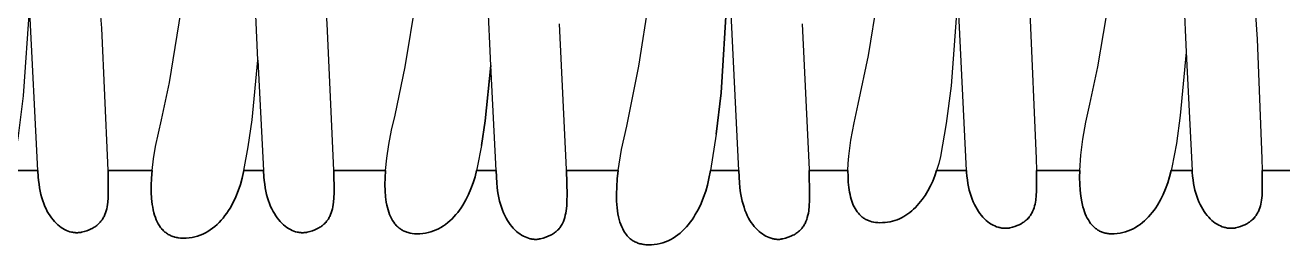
# Model space of a CAD drawing. Header units: millimetres. Extents: x 0 to 1881, y -1115 to 723.
# Drawn here: x 214.3 to 317.7, y -890 to -872 of the extents above; entities that cross this region are included whole.
import ezdxf

# ---------------------------------------------------------------- set-up
doc = ezdxf.new("R2010")
doc.units = ezdxf.units.MM
doc.layers.add('Blocks', color=7, linetype='Continuous')
doc.layers.add('Blocks$Inner', color=7, linetype='Continuous', lineweight=25, true_color=0x007f00)
doc.layers.add('Blocks$Outline', color=7, linetype='Continuous', lineweight=35, true_color=0xff3f3f)

# ---------------------------------------------------------------- blocks, each defined once
blk = doc.blocks.new('PK4 Lounge Chair Back')
at = {"layer": 'Blocks$Inner'}
for p, q in [((232.3, 231.1), (233.92, 231.1)), ((308.49, 231.1), (310.22, 231.1))]:
    blk.add_line(p, q, dxfattribs=at)
for points in [[(278.17, 243.16), (278.74, 231.19), (278.74, 231.1), (281.93, 231.1), (281.96, 231.69), (282, 232.3), (282.17, 233.61), (282.43, 235.03), (282.77, 236.55), (283.61, 240.56), (284.36, 245.1)], [(315.34, 245.1), (315.55, 241.9), (315.94, 232.1), (315.96, 231.1), (319.53, 231.1), (319.8, 232.68), (320.19, 234.38), (321.02, 238.35), (322.07, 245.1)], [(239.68, 231.1), (239.67, 231.74), (239.14, 243.16), (239, 245.1), (242.43, 245.1), (241.68, 359.6), (241.54, 381.58), (245.05, 381.58), (245.88, 443.54), (249.45, 677.86), (249.28, 677.78), (249.11, 677.72), (248.94, 677.66), (248.77, 677.62), (248.6, 677.58)], [(290.93, 245.1), (290.4, 238.06), (290, 234.96), (289.53, 232.26), (289.39, 231.68), (289.21, 231.1), (291.67, 231.1), (290.98, 245.1), (290.93, 245.1), (290.96, 245.63), (290.19, 265.32), (289.68, 287.17), (288.58, 359.6), (288.42, 368.83), (288.63, 381.58), (289.36, 425.6), (291.06, 628.81), (292.85, 381.58), (292.99, 363.1), (293.04, 359.6)], [(215.38, 231.1), (215.41, 230.6), (215.43, 230.29), (215.47, 229.98), (215.51, 229.69), (215.57, 229.41), (215.63, 229.14), (215.7, 228.88), (215.78, 228.63), (215.86, 228.4), (215.95, 228.17), (216.05, 227.96), (216.15, 227.76), (216.26, 227.57), (216.38, 227.39), (216.5, 227.22), (216.62, 227.06), (216.75, 226.92), (216.88, 226.78), (217.02, 226.66), (217.15, 226.54), (217.29, 226.44), (217.43, 226.35), (217.57, 226.27), (217.72, 226.2), (217.86, 226.14), (218, 226.09), (218.15, 226.05), (218.22, 226.04), (218.29, 226.03), (218.36, 226.02), (218.43, 226.01), (218.5, 226), (218.56, 226), (218.63, 226), (218.7, 226.01), (218.77, 226.01), (218.83, 226.02), (218.9, 226.03), (218.96, 226.05), (219.18, 226.1), (219.39, 226.17), (219.58, 226.24), (219.76, 226.32), (219.84, 226.36), (219.92, 226.4), (220, 226.45), (220.07, 226.5), (220.14, 226.55), (220.21, 226.6), (220.27, 226.65), (220.34, 226.7), (220.39, 226.76), (220.45, 226.82), (220.5, 226.88), (220.55, 226.94), (220.6, 227), (220.65, 227.07), (220.69, 227.13), (220.73, 227.2), (220.77, 227.27), (220.81, 227.34), (220.87, 227.49), (220.93, 227.64), (220.98, 227.8), (221.03, 227.97), (221.06, 228.14), (221.09, 228.32), (221.11, 228.5), (221.15, 228.88), (221.16, 229.29), (221.14, 231.1), (221.13, 231.74), (220.62, 242.8), (220.45, 245.1)], [(309.72, 240.82), (309.23, 235.62), (308.91, 233.34), (308.55, 231.35), (308.49, 231.1), (308.36, 230.6), (308.2, 230.1), (308.03, 229.62), (307.82, 229.15), (307.6, 228.7), (307.35, 228.27), (307.22, 228.06), (307.08, 227.86), (306.93, 227.67), (306.78, 227.49), (306.63, 227.31), (306.46, 227.14), (306.29, 226.98), (306.12, 226.83), (305.94, 226.69), (305.75, 226.56), (305.56, 226.44), (305.36, 226.33), (305.16, 226.24), (304.95, 226.15), (304.74, 226.08), (304.51, 226.02), (304.29, 225.97), (304.05, 225.94), (303.81, 225.92), (303.57, 225.92), (303.48, 225.92), (303.39, 225.92), (303.31, 225.93), (303.22, 225.94), (303.14, 225.96), (303.06, 225.98), (302.98, 226), (302.9, 226.02), (302.82, 226.05), (302.75, 226.08), (302.68, 226.11), (302.6, 226.14), (302.54, 226.18), (302.47, 226.22), (302.4, 226.26), (302.34, 226.31), (302.27, 226.35), (302.21, 226.4), (302.15, 226.46), (302.09, 226.51), (301.98, 226.63), (301.87, 226.76), (301.77, 226.9), (301.68, 227.05), (301.59, 227.21), (301.51, 227.37), (301.43, 227.55), (301.36, 227.73), (301.3, 227.92), (301.24, 228.12), (301.14, 228.55), (301.06, 229.01), (301.01, 229.49), (300.97, 230), (300.96, 230.54), (300.97, 231.1), (301.05, 232.36), (301.22, 233.69), (301.47, 235.09), (301.8, 236.55), (302.45, 239.61), (303.39, 245.1)], [(212.01, 359.6), (213.41, 285.9), (213.93, 263.99), (214.69, 245.1), (214.7, 244.69), (214.17, 237.24), (213.77, 233.96), (213.28, 231.1), (215.38, 231.1), (214.7, 244.69), (214.72, 245.1), (214.69, 245.1)], [(253.03, 231.1), (253.09, 230.06), (253.12, 229.74), (253.15, 229.44), (253.2, 229.15), (253.25, 228.86), (253.31, 228.59), (253.38, 228.34), (253.46, 228.09), (253.54, 227.85), (253.64, 227.63), (253.73, 227.42), (253.84, 227.21), (253.95, 227.02), (254.06, 226.84), (254.18, 226.68), (254.31, 226.52), (254.43, 226.37), (254.57, 226.24), (254.7, 226.11), (254.84, 226), (254.98, 225.9), (255.12, 225.81), (255.26, 225.73), (255.4, 225.66), (255.54, 225.6), (255.69, 225.55), (255.83, 225.51), (255.9, 225.5), (255.97, 225.48), (256.04, 225.47), (256.11, 225.47), (256.18, 225.46), (256.25, 225.46), (256.32, 225.46), (256.38, 225.46), (256.45, 225.47), (256.52, 225.48), (256.58, 225.49), (256.65, 225.5), (256.88, 225.56), (257.1, 225.63), (257.3, 225.71), (257.48, 225.8), (257.57, 225.84), (257.65, 225.89), (257.73, 225.94), (257.81, 225.99), (257.88, 226.05), (257.95, 226.1), (258.02, 226.16), (258.08, 226.22), (258.14, 226.28), (258.2, 226.35), (258.25, 226.41), (258.3, 226.48), (258.35, 226.55), (258.4, 226.62), (258.44, 226.7), (258.48, 226.77), (258.55, 226.93), (258.61, 227.09), (258.67, 227.26), (258.71, 227.44), (258.75, 227.62), (258.78, 227.81), (258.82, 228.21), (258.84, 228.64), (258.85, 229.09), (258.81, 231.1), (258.81, 231.19), (258.24, 243.16)], [(293.04, 359.18), (295.8, 257.61), (296.8, 245.1), (296.87, 244.07), (297.4, 232.1), (297.42, 231.1), (300.97, 231.1)], [(233.46, 240.18), (233.92, 231.1), (233.95, 230.6), (233.98, 230.29), (234.01, 229.98), (234.06, 229.69), (234.11, 229.41), (234.17, 229.14), (234.24, 228.88), (234.32, 228.63), (234.4, 228.4), (234.5, 228.17), (234.59, 227.96), (234.7, 227.76), (234.81, 227.57), (234.92, 227.39), (235.04, 227.22), (235.17, 227.06), (235.29, 226.92), (235.43, 226.78), (235.56, 226.66), (235.7, 226.54), (235.84, 226.44), (235.98, 226.35), (236.12, 226.27), (236.26, 226.2), (236.4, 226.14), (236.55, 226.09), (236.69, 226.05), (236.76, 226.04), (236.83, 226.03), (236.9, 226.02), (236.97, 226.01), (237.04, 226), (237.11, 226), (237.18, 226), (237.24, 226.01), (237.31, 226.01), (237.38, 226.02), (237.44, 226.03), (237.51, 226.05), (237.73, 226.1), (237.93, 226.17), (238.12, 226.24), (238.3, 226.32), (238.46, 226.4), (238.54, 226.45), (238.61, 226.5), (238.68, 226.55), (238.75, 226.6), (238.82, 226.65), (238.88, 226.7), (238.94, 226.76), (238.99, 226.82), (239.05, 226.88), (239.1, 226.94), (239.15, 227), (239.19, 227.07), (239.24, 227.13), (239.28, 227.2), (239.31, 227.27), (239.35, 227.34), (239.42, 227.49), (239.48, 227.64), (239.53, 227.8), (239.57, 227.97), (239.6, 228.14), (239.63, 228.32), (239.66, 228.5), (239.69, 228.88), (239.71, 229.29), (239.68, 231.1), (243.93, 231.1), (244.04, 232.13), (244.21, 233.24), (244.44, 234.41), (244.73, 235.65), (245.56, 239.62), (246.45, 245.1)], [(224.76, 231.1), (224.71, 230.48), (224.69, 229.89), (224.69, 229.34), (224.72, 228.81), (224.77, 228.32), (224.81, 228.09), (224.85, 227.87), (224.9, 227.65), (224.96, 227.45), (225.03, 227.25), (225.1, 227.07), (225.18, 226.89), (225.26, 226.73), (225.36, 226.57), (225.46, 226.43), (225.52, 226.36), (225.57, 226.29), (225.63, 226.23), (225.69, 226.17), (225.75, 226.11), (225.81, 226.06), (225.88, 226.01), (225.95, 225.96), (226.02, 225.91), (226.09, 225.86), (226.16, 225.82), (226.24, 225.79), (226.31, 225.75), (226.39, 225.72), (226.47, 225.69), (226.56, 225.66), (226.64, 225.64), (226.73, 225.62), (226.82, 225.6), (226.91, 225.58), (227.1, 225.56), (227.3, 225.55), (227.55, 225.56), (227.8, 225.58), (228.04, 225.61), (228.27, 225.66), (228.5, 225.73), (228.72, 225.8), (228.93, 225.89), (229.14, 226), (229.35, 226.11), (229.54, 226.24), (229.73, 226.38), (229.92, 226.52), (230.1, 226.68), (230.27, 226.85), (230.43, 227.03), (230.59, 227.21), (230.74, 227.41), (230.89, 227.61), (231.03, 227.82), (231.17, 228.03), (231.41, 228.49), (231.64, 228.96), (231.84, 229.45), (232.01, 229.95), (232.16, 230.47), (232.28, 230.99), (232.3, 231.1), (232.66, 233.06), (232.97, 235.26), (233.46, 240.18), (233.23, 245.1)], [(309.53, 245.1), (309.72, 240.82), (310.22, 231.1), (310.22, 230.97), (310.25, 230.65), (310.28, 230.35), (310.33, 230.05), (310.38, 229.77), (310.44, 229.5), (310.51, 229.24), (310.59, 229), (310.68, 228.76), (310.77, 228.54), (310.87, 228.32), (310.97, 228.12), (311.08, 227.93), (311.19, 227.75), (311.31, 227.58), (311.44, 227.43), (311.57, 227.28), (311.7, 227.14), (311.83, 227.02), (311.97, 226.91), (312.11, 226.8), (312.25, 226.71), (312.39, 226.63), (312.53, 226.56), (312.67, 226.5), (312.82, 226.45), (312.89, 226.43), (312.96, 226.42), (313.03, 226.4), (313.1, 226.39), (313.17, 226.38), (313.24, 226.37), (313.31, 226.37), (313.38, 226.37), (313.45, 226.37), (313.51, 226.37), (313.58, 226.37), (313.65, 226.38), (313.71, 226.39), (313.78, 226.41), (313.99, 226.46), (314.18, 226.52), (314.37, 226.59), (314.54, 226.66), (314.7, 226.74), (314.77, 226.79), (314.84, 226.83), (314.91, 226.88), (314.98, 226.93), (315.04, 226.98), (315.1, 227.03), (315.16, 227.08), (315.22, 227.13), (315.27, 227.19), (315.32, 227.24), (315.37, 227.3), (315.42, 227.36), (315.46, 227.43), (315.5, 227.49), (315.58, 227.62), (315.61, 227.69), (315.65, 227.76), (315.71, 227.9), (315.76, 228.05), (315.81, 228.2), (315.85, 228.36), (315.88, 228.52), (315.91, 228.69), (315.95, 229.05), (315.97, 229.42), (315.96, 231.1)], [(251.82, 233.17), (251.48, 231.35), (251.42, 231.1), (253.03, 231.1), (252.59, 239.72), (252.12, 235.19), (251.82, 233.17), (252.12, 235.19), (252.59, 239.72), (252.34, 245.1), (251.47, 267.55)], [(271.11, 234.09), (271.5, 237.48), (271.99, 245.1), (272.11, 248.95), (271.64, 260.54)], [(221.14, 231.1), (224.76, 231.1), (224.88, 232.06), (225.05, 233.08), (225.53, 235.28), (226.18, 238.34), (227.29, 245.1), (223.65, 245.1)], [(258.81, 231.1), (263.05, 231.1), (263.33, 232.84), (263.75, 234.74), (264.76, 239.67), (265.59, 245.1)], [(289.21, 231.1), (289.06, 230.67), (288.89, 230.25), (288.7, 229.84), (288.49, 229.45), (288.27, 229.07), (288.02, 228.72), (287.76, 228.39), (287.62, 228.23), (287.47, 228.08), (287.32, 227.94), (287.17, 227.8), (287.01, 227.67), (286.85, 227.55), (286.68, 227.44), (286.51, 227.33), (286.34, 227.24), (286.16, 227.15), (285.97, 227.07), (285.78, 227.01), (285.59, 226.95), (285.39, 226.9), (285.19, 226.87), (284.98, 226.84), (284.77, 226.83), (284.55, 226.82), (284.38, 226.83), (284.21, 226.84), (284.05, 226.87), (283.9, 226.9), (283.75, 226.95), (283.68, 226.97), (283.61, 227), (283.54, 227.03), (283.47, 227.06), (283.41, 227.09), (283.34, 227.13), (283.28, 227.17), (283.22, 227.21), (283.16, 227.25), (283.1, 227.29), (283.05, 227.34), (282.99, 227.39), (282.94, 227.44), (282.89, 227.49), (282.79, 227.6), (282.69, 227.72), (282.61, 227.85), (282.52, 227.98), (282.45, 228.12), (282.37, 228.27), (282.31, 228.43), (282.25, 228.59), (282.19, 228.76), (282.14, 228.94), (282.1, 229.13), (282.06, 229.32), (282, 229.73), (281.96, 230.16), (281.94, 230.62), (281.93, 231.1), (281.96, 231.69), (282, 232.3), (282.17, 233.61), (282.43, 235.03)], [(251.42, 231.1), (251.29, 230.6), (251.14, 230.1), (250.96, 229.62), (250.76, 229.15), (250.53, 228.7), (250.28, 228.27), (250.15, 228.06), (250.01, 227.86), (249.87, 227.67), (249.71, 227.49), (249.56, 227.31), (249.4, 227.14), (249.23, 226.98), (249.05, 226.83), (248.87, 226.69), (248.69, 226.56), (248.49, 226.44), (248.3, 226.33), (248.09, 226.24), (247.88, 226.15), (247.67, 226.08), (247.45, 226.02), (247.22, 225.97), (246.99, 225.94), (246.75, 225.92), (246.5, 225.92), (246.31, 225.92), (246.13, 225.94), (245.95, 225.97), (245.87, 225.99), (245.79, 226.02), (245.7, 226.04), (245.63, 226.07), (245.55, 226.1), (245.47, 226.13), (245.4, 226.17), (245.33, 226.21), (245.26, 226.25), (245.19, 226.29), (245.12, 226.34), (245.06, 226.39), (245, 226.44), (244.94, 226.49), (244.88, 226.55), (244.82, 226.61), (244.77, 226.67), (244.71, 226.73), (244.61, 226.87), (244.52, 227.01), (244.43, 227.17), (244.35, 227.33), (244.27, 227.5), (244.21, 227.68), (244.15, 227.87), (244.09, 228.07), (244.04, 228.28), (244, 228.5), (243.94, 228.96), (243.9, 229.45), (243.89, 229.97), (243.9, 230.52), (243.93, 231.1)], [(263.05, 231.1), (262.98, 230.42), (262.93, 229.78), (262.91, 229.17), (262.92, 228.59), (262.96, 228.06), (262.99, 227.8), (263.03, 227.56), (263.08, 227.32), (263.13, 227.1), (263.19, 226.88), (263.26, 226.68), (263.34, 226.49), (263.43, 226.31), (263.52, 226.13), (263.57, 226.05), (263.62, 225.97), (263.68, 225.9), (263.73, 225.83), (263.79, 225.76), (263.85, 225.69), (263.91, 225.63), (263.98, 225.57), (264.05, 225.51), (264.12, 225.45), (264.19, 225.4), (264.26, 225.35), (264.34, 225.31), (264.41, 225.27), (264.49, 225.23), (264.58, 225.19), (264.66, 225.16), (264.75, 225.13), (264.84, 225.1), (264.93, 225.08), (265.02, 225.06), (265.12, 225.04), (265.22, 225.03), (265.32, 225.02), (265.53, 225.01), (265.78, 225.02), (266.02, 225.04), (266.26, 225.07), (266.5, 225.12), (266.72, 225.18), (266.95, 225.26), (267.16, 225.35), (267.37, 225.45), (267.57, 225.57), (267.77, 225.69), (267.96, 225.83), (268.14, 225.98), (268.32, 226.14), (268.49, 226.31), (268.66, 226.48), (268.82, 226.67), (268.97, 226.86), (269.12, 227.07), (269.26, 227.27), (269.39, 227.49), (269.64, 227.94), (269.86, 228.41), (270.06, 228.91), (270.24, 229.41), (270.38, 229.92), (270.51, 230.45), (270.63, 231.1)], [(272.96, 231.1), (273.02, 230.06), (273.05, 229.74), (273.08, 229.44), (273.12, 229.15), (273.18, 228.86), (273.24, 228.59), (273.31, 228.34), (273.39, 228.09), (273.47, 227.85), (273.56, 227.63), (273.66, 227.42), (273.77, 227.21), (273.88, 227.02), (273.99, 226.84), (274.11, 226.68), (274.23, 226.52), (274.36, 226.37), (274.49, 226.24), (274.63, 226.11), (274.77, 226), (274.9, 225.9), (275.04, 225.81), (275.19, 225.73), (275.33, 225.66), (275.47, 225.6), (275.61, 225.55), (275.69, 225.53), (275.76, 225.51), (275.83, 225.5), (275.9, 225.48), (275.97, 225.47), (276.04, 225.47), (276.11, 225.46), (276.18, 225.46), (276.24, 225.46), (276.31, 225.46), (276.38, 225.47), (276.44, 225.48), (276.51, 225.49), (276.57, 225.5), (276.81, 225.56), (277.03, 225.63), (277.23, 225.71), (277.41, 225.8), (277.5, 225.84), (277.58, 225.89), (277.66, 225.94), (277.74, 225.99), (277.81, 226.05), (277.88, 226.1), (277.95, 226.16), (278.01, 226.22), (278.07, 226.28), (278.13, 226.35), (278.18, 226.41), (278.23, 226.48), (278.28, 226.55), (278.32, 226.62), (278.37, 226.7), (278.41, 226.77), (278.44, 226.85), (278.48, 226.93), (278.54, 227.09), (278.59, 227.26), (278.64, 227.44), (278.68, 227.62), (278.71, 227.81), (278.75, 228.21), (278.77, 228.64), (278.78, 229.09), (278.74, 231.1)], [(291.67, 231.1), (291.68, 230.97), (291.71, 230.65), (291.74, 230.35), (291.79, 230.05), (291.84, 229.77), (291.9, 229.5), (291.97, 229.24), (292.05, 229), (292.13, 228.76), (292.22, 228.54), (292.32, 228.32), (292.43, 228.12), (292.54, 227.93), (292.65, 227.75), (292.77, 227.58), (292.9, 227.43), (293.02, 227.28), (293.15, 227.14), (293.29, 227.02), (293.43, 226.91), (293.56, 226.8), (293.7, 226.71), (293.85, 226.63), (293.99, 226.56), (294.13, 226.5), (294.27, 226.45), (294.35, 226.43), (294.42, 226.42), (294.49, 226.4), (294.56, 226.39), (294.63, 226.38), (294.7, 226.37), (294.77, 226.37), (294.84, 226.37), (294.9, 226.37), (294.97, 226.37), (295.04, 226.37), (295.1, 226.38), (295.17, 226.39), (295.23, 226.41), (295.44, 226.46), (295.64, 226.52), (295.82, 226.59), (296, 226.66), (296.15, 226.74), (296.3, 226.83), (296.37, 226.88), (296.44, 226.93), (296.5, 226.98), (296.56, 227.03), (296.62, 227.08), (296.67, 227.13), (296.73, 227.19), (296.78, 227.24), (296.83, 227.3), (296.87, 227.36), (296.92, 227.43), (296.96, 227.49), (297.04, 227.62), (297.1, 227.76), (297.16, 227.9), (297.22, 228.05), (297.26, 228.2), (297.3, 228.36), (297.34, 228.52), (297.36, 228.69), (297.4, 229.05), (297.43, 229.42), (297.42, 231.1)]]:
    blk.add_lwpolyline(points, dxfattribs=at)
blk.add_lwpolyline([(272.27, 245.1), (271.99, 245.1), (271.5, 237.48), (271.11, 234.09), (270.63, 231.1), (272.96, 231.1)], close=True, dxfattribs=at)
at = {"layer": 'Blocks$Outline'}
for points in [[(213.28, 231.1), (215.38, 231.1)], [(215.38, 231.1), (215.41, 230.6), (215.43, 230.29), (215.47, 229.98), (215.51, 229.69), (215.57, 229.41), (215.63, 229.14), (215.7, 228.88), (215.78, 228.63), (215.86, 228.4), (215.95, 228.17), (216.05, 227.96), (216.15, 227.76), (216.26, 227.57), (216.38, 227.39), (216.5, 227.22), (216.62, 227.06), (216.75, 226.92), (216.88, 226.78), (217.02, 226.66), (217.15, 226.54), (217.29, 226.44), (217.43, 226.35), (217.57, 226.27), (217.72, 226.2), (217.86, 226.14), (218, 226.09), (218.15, 226.05), (218.22, 226.04), (218.29, 226.03), (218.36, 226.02), (218.43, 226.01), (218.5, 226), (218.56, 226), (218.63, 226), (218.7, 226.01), (218.77, 226.01), (218.83, 226.02), (218.9, 226.03), (218.96, 226.05), (219.18, 226.1), (219.39, 226.17), (219.58, 226.24), (219.76, 226.32), (219.84, 226.36), (219.92, 226.4), (220, 226.45), (220.07, 226.5), (220.14, 226.55), (220.21, 226.6), (220.27, 226.65), (220.34, 226.7), (220.39, 226.76), (220.45, 226.82), (220.5, 226.88), (220.55, 226.94), (220.6, 227), (220.65, 227.07), (220.69, 227.13), (220.73, 227.2), (220.77, 227.27), (220.81, 227.34), (220.87, 227.49), (220.93, 227.64), (220.98, 227.8), (221.03, 227.97), (221.06, 228.14), (221.09, 228.32), (221.11, 228.5), (221.15, 228.88), (221.16, 229.29), (221.14, 231.1)], [(221.14, 231.1), (224.76, 231.1)], [(224.76, 231.1), (224.71, 230.48), (224.69, 229.89), (224.69, 229.34), (224.72, 228.81), (224.77, 228.32), (224.81, 228.09), (224.85, 227.87), (224.9, 227.65), (224.96, 227.45), (225.03, 227.25), (225.1, 227.07), (225.18, 226.89), (225.26, 226.73), (225.36, 226.57), (225.46, 226.43), (225.52, 226.36), (225.57, 226.29), (225.63, 226.23), (225.69, 226.17), (225.75, 226.11), (225.81, 226.06), (225.88, 226.01), (225.95, 225.96), (226.02, 225.91), (226.09, 225.86), (226.16, 225.82), (226.24, 225.79), (226.31, 225.75), (226.39, 225.72), (226.47, 225.69), (226.56, 225.66), (226.64, 225.64), (226.73, 225.62), (226.82, 225.6), (226.91, 225.58), (227.1, 225.56), (227.3, 225.55), (227.55, 225.56), (227.8, 225.58), (228.04, 225.61), (228.27, 225.66), (228.5, 225.73), (228.72, 225.8), (228.93, 225.89), (229.14, 226), (229.35, 226.11), (229.54, 226.24), (229.73, 226.38), (229.92, 226.52), (230.1, 226.68), (230.27, 226.85), (230.43, 227.03), (230.59, 227.21), (230.74, 227.41), (230.89, 227.61), (231.03, 227.82), (231.17, 228.03), (231.41, 228.49), (231.64, 228.96), (231.84, 229.45), (232.01, 229.95), (232.16, 230.47), (232.28, 230.99), (232.3, 231.1)], [(232.3, 231.1), (233.92, 231.1)], [(233.92, 231.1), (233.95, 230.6), (233.98, 230.29), (234.01, 229.98), (234.06, 229.69), (234.11, 229.41), (234.17, 229.14), (234.24, 228.88), (234.32, 228.63), (234.4, 228.4), (234.5, 228.17), (234.59, 227.96), (234.7, 227.76), (234.81, 227.57), (234.92, 227.39), (235.04, 227.22), (235.17, 227.06), (235.29, 226.92), (235.43, 226.78), (235.56, 226.66), (235.7, 226.54), (235.84, 226.44), (235.98, 226.35), (236.12, 226.27), (236.26, 226.2), (236.4, 226.14), (236.55, 226.09), (236.69, 226.05), (236.76, 226.04), (236.83, 226.03), (236.9, 226.02), (236.97, 226.01), (237.04, 226), (237.11, 226), (237.18, 226), (237.24, 226.01), (237.31, 226.01), (237.38, 226.02), (237.44, 226.03), (237.51, 226.05), (237.73, 226.1), (237.93, 226.17), (238.12, 226.24), (238.3, 226.32), (238.46, 226.4), (238.54, 226.45), (238.61, 226.5), (238.68, 226.55), (238.75, 226.6), (238.82, 226.65), (238.88, 226.7), (238.94, 226.76), (238.99, 226.82), (239.05, 226.88), (239.1, 226.94), (239.15, 227), (239.19, 227.07), (239.24, 227.13), (239.28, 227.2), (239.31, 227.27), (239.35, 227.34), (239.42, 227.49), (239.48, 227.64), (239.53, 227.8), (239.57, 227.97), (239.6, 228.14), (239.63, 228.32), (239.66, 228.5), (239.69, 228.88), (239.71, 229.29), (239.68, 231.1), (243.93, 231.1)], [(243.93, 231.1), (243.9, 230.52), (243.89, 229.97), (243.9, 229.45), (243.94, 228.96), (244, 228.5), (244.04, 228.28), (244.09, 228.07), (244.15, 227.87), (244.21, 227.68), (244.27, 227.5), (244.35, 227.33), (244.43, 227.17), (244.52, 227.01), (244.61, 226.87), (244.71, 226.73), (244.77, 226.67), (244.82, 226.61), (244.88, 226.55), (244.94, 226.49), (245, 226.44), (245.06, 226.39), (245.12, 226.34), (245.19, 226.29), (245.26, 226.25), (245.33, 226.21), (245.4, 226.17), (245.47, 226.13), (245.55, 226.1), (245.63, 226.07), (245.7, 226.04), (245.79, 226.02), (245.87, 225.99), (245.95, 225.97), (246.13, 225.94), (246.31, 225.92), (246.5, 225.92), (246.75, 225.92), (246.99, 225.94), (247.22, 225.97), (247.45, 226.02), (247.67, 226.08), (247.88, 226.15), (248.09, 226.24), (248.3, 226.33), (248.49, 226.44), (248.69, 226.56), (248.87, 226.69), (249.05, 226.83), (249.23, 226.98), (249.4, 227.14), (249.56, 227.31), (249.71, 227.49), (249.87, 227.67), (250.01, 227.86), (250.15, 228.06), (250.28, 228.27), (250.53, 228.7), (250.76, 229.15), (250.96, 229.62), (251.14, 230.1), (251.29, 230.6), (251.42, 231.1)], [(251.42, 231.1), (253.03, 231.1)], [(253.03, 231.1), (253.09, 230.06), (253.12, 229.74), (253.15, 229.44), (253.2, 229.15), (253.25, 228.86), (253.31, 228.59), (253.38, 228.34), (253.46, 228.09), (253.54, 227.85), (253.64, 227.63), (253.73, 227.42), (253.84, 227.21), (253.95, 227.02), (254.06, 226.84), (254.18, 226.68), (254.31, 226.52), (254.43, 226.37), (254.57, 226.24), (254.7, 226.11), (254.84, 226), (254.98, 225.9), (255.12, 225.81), (255.26, 225.73), (255.4, 225.66), (255.54, 225.6), (255.69, 225.55), (255.83, 225.51), (255.9, 225.5), (255.97, 225.48), (256.04, 225.47), (256.11, 225.47), (256.18, 225.46), (256.25, 225.46), (256.32, 225.46), (256.38, 225.46), (256.45, 225.47), (256.52, 225.48), (256.58, 225.49), (256.65, 225.5), (256.88, 225.56), (257.1, 225.63), (257.3, 225.71), (257.48, 225.8), (257.57, 225.84), (257.65, 225.89), (257.73, 225.94), (257.81, 225.99), (257.88, 226.05), (257.95, 226.1), (258.02, 226.16), (258.08, 226.22), (258.14, 226.28), (258.2, 226.35), (258.25, 226.41), (258.3, 226.48), (258.35, 226.55), (258.4, 226.62), (258.44, 226.7), (258.48, 226.77), (258.55, 226.93), (258.61, 227.09), (258.67, 227.26), (258.71, 227.44), (258.75, 227.62), (258.78, 227.81), (258.82, 228.21), (258.84, 228.64), (258.85, 229.09), (258.81, 231.1)], [(258.81, 231.1), (263.05, 231.1)], [(263.05, 231.1), (262.98, 230.42), (262.93, 229.78), (262.91, 229.17), (262.92, 228.59), (262.96, 228.06), (262.99, 227.8), (263.03, 227.56), (263.08, 227.32), (263.13, 227.1), (263.19, 226.88), (263.26, 226.68), (263.34, 226.49), (263.43, 226.31), (263.52, 226.13), (263.57, 226.05), (263.62, 225.97), (263.68, 225.9), (263.73, 225.83), (263.79, 225.76), (263.85, 225.69), (263.91, 225.63), (263.98, 225.57), (264.05, 225.51), (264.12, 225.45), (264.19, 225.4), (264.26, 225.35), (264.34, 225.31), (264.41, 225.27), (264.49, 225.23), (264.58, 225.19), (264.66, 225.16), (264.75, 225.13), (264.84, 225.1), (264.93, 225.08), (265.02, 225.06), (265.12, 225.04), (265.22, 225.03), (265.32, 225.02), (265.53, 225.01), (265.78, 225.02), (266.02, 225.04), (266.26, 225.07), (266.5, 225.12), (266.72, 225.18), (266.95, 225.26), (267.16, 225.35), (267.37, 225.45), (267.57, 225.57), (267.77, 225.69), (267.96, 225.83), (268.14, 225.98), (268.32, 226.14), (268.49, 226.31), (268.66, 226.48), (268.82, 226.67), (268.97, 226.86), (269.12, 227.07), (269.26, 227.27), (269.39, 227.49), (269.64, 227.94), (269.86, 228.41), (270.06, 228.91), (270.24, 229.41), (270.38, 229.92), (270.51, 230.45), (270.63, 231.1)], [(270.63, 231.1), (272.96, 231.1)], [(272.96, 231.1), (273.02, 230.06), (273.05, 229.74), (273.08, 229.44), (273.12, 229.15), (273.18, 228.86), (273.24, 228.59), (273.31, 228.34), (273.39, 228.09), (273.47, 227.85), (273.56, 227.63), (273.66, 227.42), (273.77, 227.21), (273.88, 227.02), (273.99, 226.84), (274.11, 226.68), (274.23, 226.52), (274.36, 226.37), (274.49, 226.24), (274.63, 226.11), (274.77, 226), (274.9, 225.9), (275.04, 225.81), (275.19, 225.73), (275.33, 225.66), (275.47, 225.6), (275.61, 225.55), (275.69, 225.53), (275.76, 225.51), (275.83, 225.5), (275.9, 225.48), (275.97, 225.47), (276.04, 225.47), (276.11, 225.46), (276.18, 225.46), (276.24, 225.46), (276.31, 225.46), (276.38, 225.47), (276.44, 225.48), (276.51, 225.49), (276.57, 225.5), (276.81, 225.56), (277.03, 225.63), (277.23, 225.71), (277.41, 225.8), (277.5, 225.84), (277.58, 225.89), (277.66, 225.94), (277.74, 225.99), (277.81, 226.05), (277.88, 226.1), (277.95, 226.16), (278.01, 226.22), (278.07, 226.28), (278.13, 226.35), (278.18, 226.41), (278.23, 226.48), (278.28, 226.55), (278.32, 226.62), (278.37, 226.7), (278.41, 226.77), (278.44, 226.85), (278.48, 226.93), (278.54, 227.09), (278.59, 227.26), (278.64, 227.44), (278.68, 227.62), (278.71, 227.81), (278.75, 228.21), (278.77, 228.64), (278.78, 229.09), (278.74, 231.1)], [(278.74, 231.1), (281.93, 231.1)], [(281.93, 231.1), (281.94, 230.62), (281.96, 230.16), (282, 229.73), (282.06, 229.32), (282.1, 229.13), (282.14, 228.94), (282.19, 228.76), (282.25, 228.59), (282.31, 228.43), (282.37, 228.27), (282.45, 228.12), (282.52, 227.98), (282.61, 227.85), (282.69, 227.72), (282.79, 227.6), (282.89, 227.49), (282.94, 227.44), (282.99, 227.39), (283.05, 227.34), (283.1, 227.29), (283.16, 227.25), (283.22, 227.21), (283.28, 227.17), (283.34, 227.13), (283.41, 227.09), (283.47, 227.06), (283.54, 227.03), (283.61, 227), (283.68, 226.97), (283.75, 226.95), (283.9, 226.9), (284.05, 226.87), (284.21, 226.84), (284.38, 226.83), (284.55, 226.82), (284.77, 226.83), (284.98, 226.84), (285.19, 226.87), (285.39, 226.9), (285.59, 226.95), (285.78, 227.01), (285.97, 227.07), (286.16, 227.15), (286.34, 227.24), (286.51, 227.33), (286.68, 227.44), (286.85, 227.55), (287.01, 227.67), (287.17, 227.8), (287.32, 227.94), (287.47, 228.08), (287.62, 228.23), (287.76, 228.39), (288.02, 228.72), (288.27, 229.07), (288.49, 229.45), (288.7, 229.84), (288.89, 230.25), (289.06, 230.67), (289.21, 231.1)], [(289.21, 231.1), (291.67, 231.1)], [(291.67, 231.1), (291.68, 230.97), (291.71, 230.65), (291.74, 230.35), (291.79, 230.05), (291.84, 229.77), (291.9, 229.5), (291.97, 229.24), (292.05, 229), (292.13, 228.76), (292.22, 228.54), (292.32, 228.32), (292.43, 228.12), (292.54, 227.93), (292.65, 227.75), (292.77, 227.58), (292.9, 227.43), (293.02, 227.28), (293.15, 227.14), (293.29, 227.02), (293.43, 226.91), (293.56, 226.8), (293.7, 226.71), (293.85, 226.63), (293.99, 226.56), (294.13, 226.5), (294.27, 226.45), (294.35, 226.43), (294.42, 226.42), (294.49, 226.4), (294.56, 226.39), (294.63, 226.38), (294.7, 226.37), (294.77, 226.37), (294.84, 226.37), (294.9, 226.37), (294.97, 226.37), (295.04, 226.37), (295.1, 226.38), (295.17, 226.39), (295.23, 226.41), (295.44, 226.46), (295.64, 226.52), (295.82, 226.59), (296, 226.66), (296.15, 226.74), (296.3, 226.83), (296.37, 226.88), (296.44, 226.93), (296.5, 226.98), (296.56, 227.03), (296.62, 227.08), (296.67, 227.13), (296.73, 227.19), (296.78, 227.24), (296.83, 227.3), (296.87, 227.36), (296.92, 227.43), (296.96, 227.49), (297.04, 227.62), (297.1, 227.76), (297.16, 227.9), (297.22, 228.05), (297.26, 228.2), (297.3, 228.36), (297.34, 228.52), (297.36, 228.69), (297.4, 229.05), (297.43, 229.42), (297.42, 231.1)], [(297.42, 231.1), (300.97, 231.1)], [(300.97, 231.1), (300.96, 230.54), (300.97, 230), (301.01, 229.49), (301.06, 229.01), (301.14, 228.55), (301.24, 228.12), (301.3, 227.92), (301.36, 227.73), (301.43, 227.55), (301.51, 227.37), (301.59, 227.21), (301.68, 227.05), (301.77, 226.9), (301.87, 226.76), (301.98, 226.63), (302.09, 226.51), (302.15, 226.46), (302.21, 226.4), (302.27, 226.35), (302.34, 226.31), (302.4, 226.26), (302.47, 226.22), (302.54, 226.18), (302.6, 226.14), (302.68, 226.11), (302.75, 226.08), (302.82, 226.05), (302.9, 226.02), (302.98, 226), (303.06, 225.98), (303.14, 225.96), (303.22, 225.94), (303.31, 225.93), (303.39, 225.92), (303.48, 225.92), (303.57, 225.92), (303.81, 225.92), (304.05, 225.94), (304.29, 225.97), (304.51, 226.02), (304.74, 226.08), (304.95, 226.15), (305.16, 226.24), (305.36, 226.33), (305.56, 226.44), (305.75, 226.56), (305.94, 226.69), (306.12, 226.83), (306.29, 226.98), (306.46, 227.14), (306.63, 227.31), (306.78, 227.49), (306.93, 227.67), (307.08, 227.86), (307.22, 228.06), (307.35, 228.27), (307.6, 228.7), (307.82, 229.15), (308.03, 229.62), (308.2, 230.1), (308.36, 230.6), (308.49, 231.1)], [(308.49, 231.1), (310.22, 231.1)], [(310.22, 231.1), (310.22, 230.97), (310.25, 230.65), (310.28, 230.35), (310.33, 230.05), (310.38, 229.77), (310.44, 229.5), (310.51, 229.24), (310.59, 229), (310.68, 228.76), (310.77, 228.54), (310.87, 228.32), (310.97, 228.12), (311.08, 227.93), (311.19, 227.75), (311.31, 227.58), (311.44, 227.43), (311.57, 227.28), (311.7, 227.14), (311.83, 227.02), (311.97, 226.91), (312.11, 226.8), (312.25, 226.71), (312.39, 226.63), (312.53, 226.56), (312.67, 226.5), (312.82, 226.45), (312.89, 226.43), (312.96, 226.42), (313.03, 226.4), (313.1, 226.39), (313.17, 226.38), (313.24, 226.37), (313.31, 226.37), (313.38, 226.37), (313.45, 226.37), (313.51, 226.37), (313.58, 226.37), (313.65, 226.38), (313.71, 226.39), (313.78, 226.41), (313.99, 226.46), (314.18, 226.52), (314.37, 226.59), (314.54, 226.66), (314.7, 226.74), (314.77, 226.79), (314.84, 226.83), (314.91, 226.88), (314.98, 226.93), (315.04, 226.98), (315.1, 227.03), (315.16, 227.08), (315.22, 227.13), (315.27, 227.19), (315.32, 227.24), (315.37, 227.3), (315.42, 227.36), (315.46, 227.43), (315.5, 227.49), (315.58, 227.62), (315.61, 227.69), (315.65, 227.76), (315.71, 227.9), (315.76, 228.05), (315.81, 228.2), (315.85, 228.36), (315.88, 228.52), (315.91, 228.69), (315.95, 229.05), (315.97, 229.42), (315.96, 231.1)], [(315.96, 231.1), (319.53, 231.1)]]:
    blk.add_lwpolyline(points, dxfattribs=at)

msp = doc.modelspace()

# ---------------------------------------------------------------- block references
at = {"layer": 'Blocks'}
msp.add_blockref('PK4 Lounge Chair Back', (0, -1115.03), dxfattribs=at)

doc.saveas('drawing.dxf')
